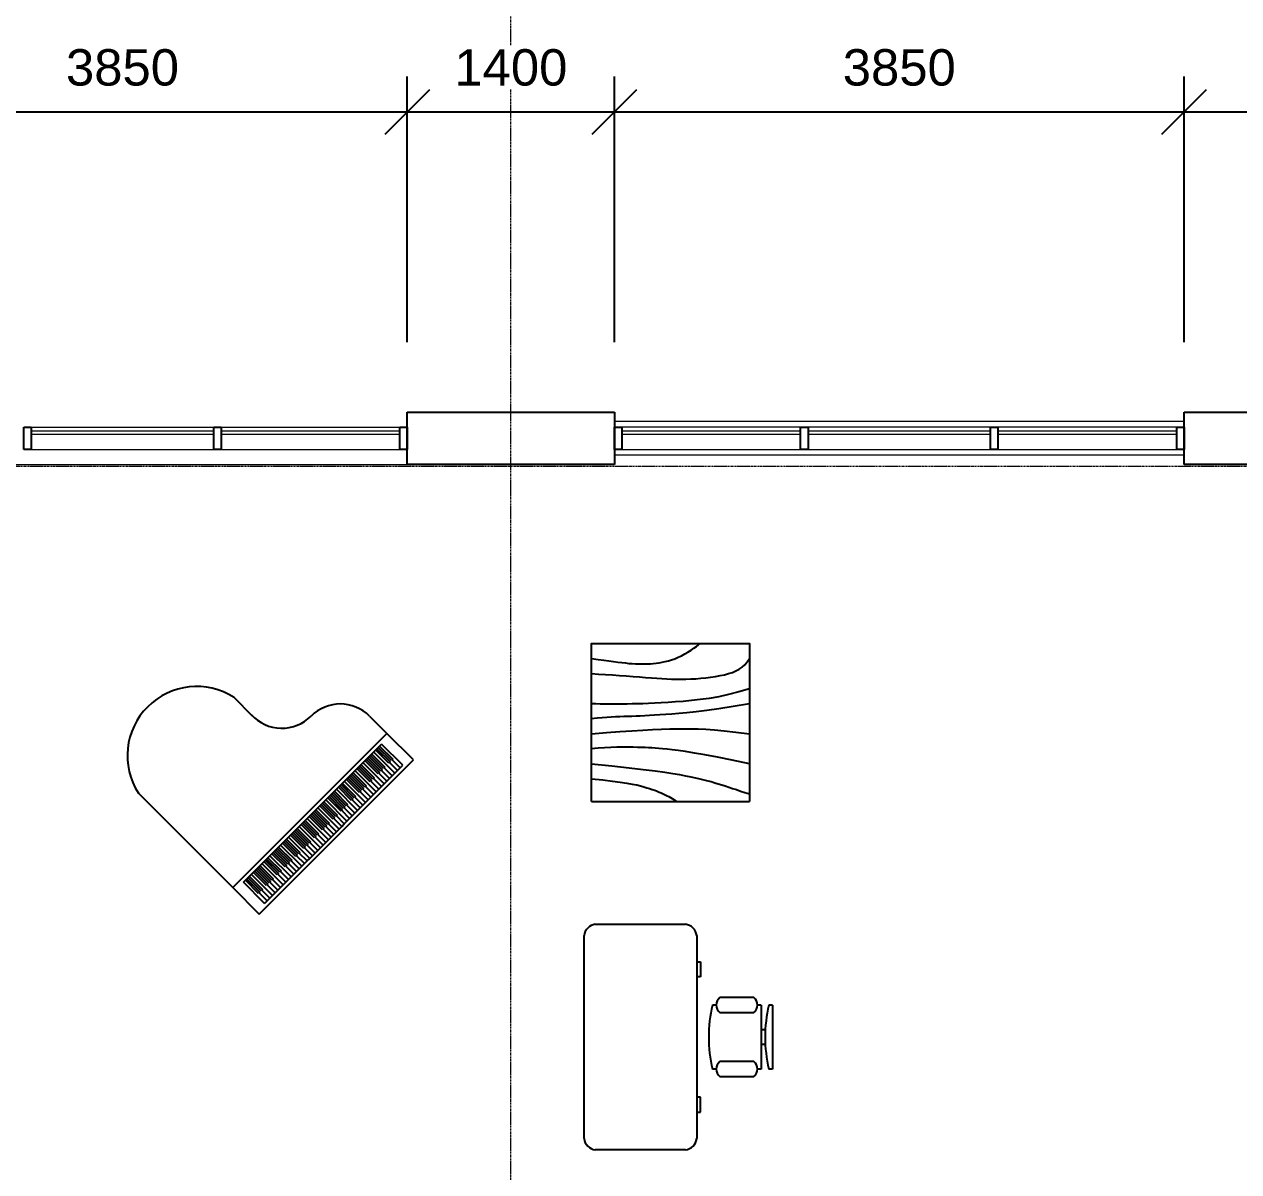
# Model space of a CAD drawing. Header units: millimetres. Extents: x -45493 to 8201, y -4031 to 23928.
# Drawn here: x -25311 to -17103, y 7448 to 15200 of the extents above; entities that cross this region are included whole.
import ezdxf

# ---------------------------------------------------------------- set-up
doc = ezdxf.new("R2010")
doc.units = ezdxf.units.MM
doc.linetypes.add('Grid Line', pattern=[22.225, 12.7, -3.175, 3.175, -3.175])
for name, color, linetype, lineweight in [('A-ANNO-DIMS', 10, 'Continuous', 9), ('A-GLAZ-CURT', 52, 'Continuous', 9), ('A-GLAZ-CWMG', 51, 'Continuous', 9), ('A-WALL', 113, 'Continuous', 9), ('S-GRID', 1, 'Continuous', 9)]:
    doc.layers.add(name, color=color, linetype=linetype, lineweight=lineweight)
doc.layers.add('I-FURN', color=40, linetype='Continuous')
doc.styles.add('Arial', font='Arial.ttf', dxfattribs={"height": 245.883234})
doc.dimstyles.new('Diagonal_-_2_5mm_Arial', dxfattribs={"dimscale": 304.8, "dimtxt": 250, "dimasz": 0.984252, "dimexe": 0.787402, "dimexo": 0.492126, "dimgap": 0.574147, "dimtad": 1, "dimdec": 0, "dimzin": 0, "dimdsep": 46, "dimtxsty": 'Arial', "dimblk1": 'OBLIQUE', "dimblk2": 'OBLIQUE', "dimsah": 1, "dimcen": 0.09, "dimdle": 0.787402, "dimazin": 0, "dimtfac": 1, "dimtdec": 4, "dimtix": 1, "dimtmove": 0, "dimatfit": 3, "dimfxl": 1, "dimtvp": 1, "dimtfill": 1, "dimtolj": 1, "dimtzin": 0, "dimarcsym": 2})

# ---------------------------------------------------------------- blocks, each defined once
blk = doc.blocks.new('System Panel - Glazed-220175-1st Floor Dimensioned Plan')
at = {"layer": 'A-GLAZ-CURT', "lineweight": 18}
for p, q in [((604.2, 49.5), (-604.2, 49.5)), ((-604.2, 49.5), (-604.2, 24.5)), ((-604.2, 24.5), (604.2, 24.5)), ((604.2, 24.5), (604.2, 49.5))]:
    blk.add_line(p, q, dxfattribs=at)
blk = doc.blocks.new('System Panel - Glazed-220176-1st Floor Dimensioned Plan')
at = {"layer": 'A-GLAZ-CURT', "lineweight": 18}
for p, q in [((616.7, 49.5), (-616.7, 49.5)), ((-616.7, 49.5), (-616.7, 24.5)), ((-616.7, 24.5), (616.7, 24.5)), ((616.7, 24.5), (616.7, 49.5))]:
    blk.add_line(p, q, dxfattribs=at)
blk = doc.blocks.new('Rectangular Mullion - 50 x 150mm-220167-1st Floor Dimensioned Plan')
at = {"layer": 'A-GLAZ-CWMG'}
for p, q in [((23910.8, 12478.1), (22702.4, 12478.1)), ((23910.8, 12328.1), (22702.4, 12328.1))]:
    blk.add_line(p, q, dxfattribs=at)
blk = doc.blocks.new('Rectangular Mullion - 50 x 150mm-220168-1st Floor Dimensioned Plan')
at = {"layer": 'A-GLAZ-CWMG'}
for p, q in [((25194.1, 12478.1), (23960.8, 12478.1)), ((25194.1, 12328.1), (23960.8, 12328.1))]:
    blk.add_line(p, q, dxfattribs=at)
blk = doc.blocks.new('Rectangular Mullion - 50 x 150mm-219428-1st Floor Dimensioned Plan')
at = {"layer": 'A-GLAZ-CWMG', "lineweight": 25}
for p, q in [((-25, 75), (25, 75)), ((-25, -75), (-25, 75)), ((25, 75), (25, -75)), ((25, -75), (-25, -75))]:
    blk.add_line(p, q, dxfattribs=at)
blk = doc.blocks.new('System Panel - Glazed-220173-1st Floor Dimensioned Plan')
at = {"layer": 'A-GLAZ-CURT', "lineweight": 18}
for p, q in [((604.2, 49.5), (-604.2, 49.5)), ((-604.2, 49.5), (-604.2, 24.5)), ((-604.2, 24.5), (604.2, 24.5)), ((604.2, 24.5), (604.2, 49.5))]:
    blk.add_line(p, q, dxfattribs=at)
blk = doc.blocks.new('System Panel - Glazed-220174-1st Floor Dimensioned Plan')
at = {"layer": 'A-GLAZ-CURT', "lineweight": 18}
for p, q in [((616.7, 49.5), (-616.7, 49.5)), ((-616.7, 49.5), (-616.7, 24.5)), ((-616.7, 24.5), (616.7, 24.5)), ((616.7, 24.5), (616.7, 49.5))]:
    blk.add_line(p, q, dxfattribs=at)
blk = doc.blocks.new('Rectangular Mullion - 50 x 150mm-219490-1st Floor Dimensioned Plan')
at = {"layer": 'A-GLAZ-CWMG', "lineweight": 25}
for p, q in [((-50, 75), (0, 75)), ((-50, -75), (-50, 75)), ((0, 75), (0, -75)), ((0, -75), (-50, -75))]:
    blk.add_line(p, q, dxfattribs=at)
blk = doc.blocks.new('Rectangular Mullion - 50 x 150mm-219488-1st Floor Dimensioned Plan')
at = {"layer": 'A-GLAZ-CWMG', "lineweight": 25}
for p, q in [((-25, 75), (25, 75)), ((-25, -75), (-25, 75)), ((25, 75), (25, -75)), ((25, -75), (-25, -75))]:
    blk.add_line(p, q, dxfattribs=at)
blk = doc.blocks.new('Rectangular Mullion - 50 x 150mm-220169-1st Floor Dimensioned Plan')
at = {"layer": 'A-GLAZ-CWMG'}
for p, q in [((17452.4, 12478.1), (18660.8, 12478.1)), ((18660.8, 12328.1), (17452.4, 12328.1))]:
    blk.add_line(p, q, dxfattribs=at)
blk = doc.blocks.new('Rectangular Mullion - 50 x 150mm-220170-1st Floor Dimensioned Plan')
at = {"layer": 'A-GLAZ-CWMG'}
for p, q in [((18710.8, 12478.1), (19944.1, 12478.1)), ((19944.1, 12328.1), (18710.8, 12328.1))]:
    blk.add_line(p, q, dxfattribs=at)
blk = doc.blocks.new('Rectangular Mullion - 50 x 150mm-219437-1st Floor Dimensioned Plan')
at = {"layer": 'A-GLAZ-CWMG', "lineweight": 25}
for p, q in [((0, 75), (-50, 75)), ((-50, 75), (-50, -75)), ((0, -75), (0, 75)), ((-50, -75), (0, -75))]:
    blk.add_line(p, q, dxfattribs=at)
blk = doc.blocks.new('Rectangular Mullion - 50 x 150mm-219493-1st Floor Dimensioned Plan')
at = {"layer": 'A-GLAZ-CWMG', "lineweight": 25}
for p, q in [((0, 75), (-50, 75)), ((-50, 75), (-50, -75)), ((0, -75), (0, 75)), ((-50, -75), (0, -75))]:
    blk.add_line(p, q, dxfattribs=at)
blk = doc.blocks.new('_Oblique')
at = {"color": 0, "linetype": 'ByBlock', "lineweight": -2}
blk.add_line((-0.5, -0.5), (0.5, 0.5), dxfattribs=at)
blk = doc.blocks.new('DIMBLOCK22-1st Floor Dimensioned Plan')
at = {"layer": 'A-ANNO-DIMS', "color": 0, "lineweight": -2, "transparency": 16777216}
for p, q in [((-17472.3, 13053.1), (-17472.3, 14846.6)), ((-15632.3, 12754), (-15632.3, 14846.6)), ((-15392.3, 14606.6), (-17712.3, 14606.6))]:
    blk.add_line(p, q, dxfattribs=at)
at = {"layer": 'Defpoints', "color": 0, "transparency": 16777216}
for p in [(-17472.3, 14606.6), (-17472.3, 12903.1), (-15632.3, 12604)]:
    blk.add_point(p, dxfattribs=at)
at = {"layer": 'A-ANNO-DIMS', "color": 0, "lineweight": -2, "transparency": 16777216, "xscale": 299.9999999999999, "yscale": 299.9999999999999, "zscale": 299.9999999999999, "rotation": 180}
blk.add_blockref('_Oblique', (-17472.3, 14606.6), dxfattribs=at)
at = {"layer": 'A-ANNO-DIMS', "color": 0, "lineweight": -2, "transparency": 16777216, "xscale": 299.9999999999999, "yscale": 299.9999999999999, "zscale": 299.9999999999999}
blk.add_blockref('_Oblique', (-15632.3, 14606.6), dxfattribs=at)
at = {"layer": 'A-ANNO-DIMS', "color": 0, "transparency": 16777216, "insert": (-16552.3, 14907.1), "char_height": 245.88, "width": 904.615, "attachment_point": 5, "style": 'Arial', "bg_fill": 3, "box_fill_scale": 1.1, "bg_fill_color": 256, "bg_fill_true_color": 13158600, "bg_fill_transparency": 0}
blk.add_mtext('\\A1;1840', dxfattribs=at)
blk = doc.blocks.new('DIMBLOCK23-1st Floor Dimensioned Plan')
at = {"layer": 'A-ANNO-DIMS', "color": 0, "lineweight": -2, "transparency": 16777216}
for p, q in [((-21322.3, 13053.1), (-21322.3, 14846.6)), ((-17472.3, 13053.1), (-17472.3, 14846.6)), ((-17232.3, 14606.6), (-21562.3, 14606.6))]:
    blk.add_line(p, q, dxfattribs=at)
at = {"layer": 'Defpoints', "color": 0, "transparency": 16777216}
for p in [(-21322.3, 14606.6), (-21322.3, 12903.1), (-17472.3, 12903.1)]:
    blk.add_point(p, dxfattribs=at)
at = {"layer": 'A-ANNO-DIMS', "color": 0, "lineweight": -2, "transparency": 16777216, "xscale": 299.9999999999999, "yscale": 299.9999999999999, "zscale": 299.9999999999999, "rotation": 180}
blk.add_blockref('_Oblique', (-21322.3, 14606.6), dxfattribs=at)
at = {"layer": 'A-ANNO-DIMS', "color": 0, "lineweight": -2, "transparency": 16777216, "xscale": 299.9999999999999, "yscale": 299.9999999999999, "zscale": 299.9999999999999}
blk.add_blockref('_Oblique', (-17472.3, 14606.6), dxfattribs=at)
at = {"layer": 'A-ANNO-DIMS', "color": 0, "transparency": 16777216, "insert": (-19397.3, 14907.2), "char_height": 245.88, "width": 904.615, "attachment_point": 5, "style": 'Arial', "bg_fill": 3, "box_fill_scale": 1.1, "bg_fill_color": 256, "bg_fill_true_color": 13158600, "bg_fill_transparency": 0}
blk.add_mtext('\\A1;3850', dxfattribs=at)
blk = doc.blocks.new('DIMBLOCK24-1st Floor Dimensioned Plan')
at = {"layer": 'A-ANNO-DIMS', "color": 0, "lineweight": -2, "transparency": 16777216}
for p, q in [((-22722.3, 13053.1), (-22722.3, 14846.6)), ((-21322.3, 13053.1), (-21322.3, 14846.6)), ((-21082.3, 14606.6), (-22962.3, 14606.6))]:
    blk.add_line(p, q, dxfattribs=at)
at = {"layer": 'Defpoints', "color": 0, "transparency": 16777216}
for p in [(-22722.3, 14606.6), (-22722.3, 12903.1), (-21322.3, 12903.1)]:
    blk.add_point(p, dxfattribs=at)
at = {"layer": 'A-ANNO-DIMS', "color": 0, "lineweight": -2, "transparency": 16777216, "xscale": 299.9999999999999, "yscale": 299.9999999999999, "zscale": 299.9999999999999, "rotation": 180}
blk.add_blockref('_Oblique', (-22722.3, 14606.6), dxfattribs=at)
at = {"layer": 'A-ANNO-DIMS', "color": 0, "lineweight": -2, "transparency": 16777216, "xscale": 299.9999999999999, "yscale": 299.9999999999999, "zscale": 299.9999999999999}
blk.add_blockref('_Oblique', (-21322.3, 14606.6), dxfattribs=at)
at = {"layer": 'A-ANNO-DIMS', "color": 0, "transparency": 16777216, "insert": (-22022.3, 14907.1), "char_height": 245.88, "width": 904.615, "attachment_point": 5, "style": 'Arial', "bg_fill": 3, "box_fill_scale": 1.1, "bg_fill_color": 256, "bg_fill_true_color": 13158600, "bg_fill_transparency": 0}
blk.add_mtext('\\A1;1400', dxfattribs=at)
blk = doc.blocks.new('DIMBLOCK25-1st Floor Dimensioned Plan')
at = {"layer": 'A-ANNO-DIMS', "color": 0, "lineweight": -2, "transparency": 16777216}
for p, q in [((-26572.3, 13053.1), (-26572.3, 14846.6)), ((-22722.3, 13053.1), (-22722.3, 14846.6)), ((-22482.3, 14606.6), (-26812.3, 14606.6))]:
    blk.add_line(p, q, dxfattribs=at)
at = {"layer": 'Defpoints', "color": 0, "transparency": 16777216}
for p in [(-26572.3, 14606.6), (-26572.3, 12903.1), (-22722.3, 12903.1)]:
    blk.add_point(p, dxfattribs=at)
at = {"layer": 'A-ANNO-DIMS', "color": 0, "lineweight": -2, "transparency": 16777216, "xscale": 299.9999999999999, "yscale": 299.9999999999999, "zscale": 299.9999999999999, "rotation": 180}
blk.add_blockref('_Oblique', (-26572.3, 14606.6), dxfattribs=at)
at = {"layer": 'A-ANNO-DIMS', "color": 0, "lineweight": -2, "transparency": 16777216, "xscale": 299.9999999999999, "yscale": 299.9999999999999, "zscale": 299.9999999999999}
blk.add_blockref('_Oblique', (-22722.3, 14606.6), dxfattribs=at)
at = {"layer": 'A-ANNO-DIMS', "color": 0, "transparency": 16777216, "insert": (-24647.3, 14907.2), "char_height": 245.88, "width": 904.615, "attachment_point": 5, "style": 'Arial', "bg_fill": 3, "box_fill_scale": 1.1, "bg_fill_color": 256, "bg_fill_true_color": 13158600, "bg_fill_transparency": 0}
blk.add_mtext('\\A1;3850', dxfattribs=at)
blk = doc.blocks.new('Table - Square Woodgrain 42 x 42 in.')
at = {"linetype": 'Continuous'}
blk.add_line((0, -42), (42, -42), dxfattribs=at)
for points in [[(0, -4), (1.704, -4.2172), (3.2358, -4.4188), (4.615, -4.604), (5.8615, -4.7721), (6.9951, -4.9224), (8.0357, -5.0541), (9.0031, -5.1667), (9.9171, -5.2594), (10.7951, -5.3316), (11.6445, -5.3836), (12.4702, -5.4157), (13.277, -5.4283), (14.0698, -5.4217), (14.8535, -5.3964), (15.6331, -5.3526), (16.4133, -5.2908), (17.1986, -5.2103), (17.9913, -5.1062), (18.793, -4.9727), (19.6056, -4.8038), (20.4307, -4.5937), (21.2701, -4.3365), (22.1256, -4.0262), (22.9989, -3.6571), (23.888, -3.2272), (24.7756, -2.7516), (25.6408, -2.2491), (26.4624, -1.7387), (27.2195, -1.2395), (27.891, -0.7703), (28.456, -0.3501), (28.8934, 0.002)], [(0, -42), (0, 0), (42, 0), (42, -42)], [(0, -8), (1.8203, -8.1001), (3.6741, -8.2149), (5.5411, -8.3408), (7.4011, -8.4741), (9.2339, -8.6112), (11.0193, -8.7484), (12.7371, -8.8821), (14.3671, -9.0086), (15.8954, -9.1246), (17.3337, -9.2278), (18.6997, -9.3159), (20.0116, -9.387), (21.2871, -9.4389), (22.5442, -9.4696), (23.8008, -9.477), (25.0749, -9.459), (26.3791, -9.4137), (27.7049, -9.3403), (29.0383, -9.2382), (30.3655, -9.1068), (31.6728, -8.9455), (32.9461, -8.7535), (34.1717, -8.5304), (35.3358, -8.2756), (36.4268, -7.9863), (37.443, -7.6521), (38.3849, -7.2603), (39.253, -6.7986), (40.048, -6.2542), (40.7705, -5.6147), (41.421, -4.8674), (42, -4)], [(42, -12), (39.1784, -12.8621), (36.4519, -13.5654), (33.8246, -14.1294), (31.3004, -14.5731), (28.8832, -14.9161), (26.577, -15.1775), (24.3858, -15.3768), (22.3136, -15.5332), (20.3622, -15.6632), (18.5254, -15.7718), (16.7947, -15.8612), (15.1618, -15.9338), (13.6183, -15.9916), (12.1558, -16.0369), (10.7659, -16.0718), (9.4403, -16.0987), (8.1703, -16.1191), (6.9461, -16.1325), (5.7577, -16.1377), (4.595, -16.1335), (3.4479, -16.1188), (2.3064, -16.0924), (1.1604, -16.0532), (0, -16)], [(42, -16), (37.6529, -16.7365), (33.8802, -17.329), (30.6179, -17.7961), (27.8015, -18.1561), (25.3668, -18.4275), (23.2497, -18.6288), (21.3859, -18.7785), (19.7111, -18.8949), (18.1693, -18.9939), (16.7375, -19.0795), (15.401, -19.1534), (14.1449, -19.217), (12.9544, -19.2717), (11.8148, -19.3191), (10.7113, -19.3606), (9.6291, -19.3976), (8.5534, -19.4323), (7.47, -19.4689), (6.3643, -19.5122), (5.222, -19.5672), (4.0288, -19.6386), (2.7703, -19.7313), (1.4321, -19.8501), (0, -20)], [(0, -24), (3.9243, -23.6805), (7.4766, -23.4138), (10.6891, -23.1954), (13.5943, -23.0205), (16.2247, -22.8847), (18.6125, -22.7832), (20.7903, -22.7116), (22.7903, -22.6651), (24.6563, -22.642), (26.4764, -22.6507), (28.35, -22.7024), (30.3766, -22.8084), (32.6555, -22.98), (35.2861, -23.2283), (38.3678, -23.5645), (42, -24)], [(42, -32), (37.392, -31.017), (33.4585, -30.2231), (30.1291, -29.5949), (27.3334, -29.109), (25.0009, -28.742), (23.0612, -28.4707), (21.4439, -28.2716), (20.0786, -28.1215), (18.8998, -28.0002), (17.8609, -27.9014), (16.9206, -27.8219), (16.0371, -27.7588), (15.1691, -27.709), (14.2748, -27.6693), (13.3128, -27.6368), (12.2415, -27.6083), (11.0295, -27.5824), (9.6867, -27.5643), (8.233, -27.5608), (6.6884, -27.5787), (5.0728, -27.6248), (3.4062, -27.7058), (1.7086, -27.8286), (0, -28)], [(0, -32), (5.4026, -32.5358), (9.9494, -33.019), (13.7424, -33.4553), (16.8834, -33.8505), (19.4743, -34.2106), (21.6171, -34.5413), (23.4136, -34.8486), (24.9657, -35.1382), (26.3614, -35.4156), (27.6332, -35.6841), (28.7995, -35.9467), (29.8788, -36.2064), (30.8897, -36.4661), (31.8507, -36.7288), (32.7802, -36.9973), (33.6968, -37.2747), (34.6175, -37.5635), (35.5531, -37.8651), (36.5128, -38.1805), (37.506, -38.5108), (38.5421, -38.8568), (39.6302, -39.2197), (40.7797, -39.6004), (42, -40)], [(0, -36), (3.0098, -36.2857), (5.5354, -36.5643), (7.6368, -36.8359), (9.374, -37.1009), (10.807, -37.3597), (11.9957, -37.6126), (13.0002, -37.8599), (13.8804, -38.102), (14.6874, -38.3393), (15.4365, -38.5729), (16.1338, -38.8041), (16.7858, -39.0341), (17.3987, -39.264), (17.9787, -39.4952), (18.5322, -39.7288), (19.0655, -39.9662), (19.5832, -40.2081), (20.0842, -40.4544), (20.5657, -40.7046), (21.0249, -40.9581), (21.459, -41.2144), (21.8653, -41.4731), (22.2409, -41.7335), (22.5831, -41.9951)]]:
    blk.add_lwpolyline(points, dxfattribs=at)
blk = doc.blocks.new('Piano - Baby Grand')
at = {"linetype": 'Continuous'}
for p, q in [((-29, 8.250005), (-29, -27.249995)), ((7, 1.250005), (7, 8.250005)), ((29, -20.749995), (29, -27.249995)), ((-29, -27.249995), (-29, -37.249995)), ((29, -27.249995), (-29, -27.249995)), ((-26, -36.249995), (-26, -28.249995)), ((-26, -28.249995), (26, -28.249995)), ((-25.25, -33.249995), (-25.25, -28.249995)), ((-24.75, -28.249995), (-24.75, -33.249995)), ((-24.25, -33.249995), (-24.25, -28.249995)), ((-23.75, -28.249995), (-23.75, -33.249995)), ((-23, -36.249995), (-23, -28.249995)), ((-22.25, -33.249995), (-22.25, -28.249995)), ((-21.75, -28.249995), (-21.75, -33.249995)), ((-21.25, -33.249995), (-21.25, -28.249995)), ((-20.75, -28.249995), (-20.75, -33.249995)), ((-20.25, -33.249995), (-20.25, -28.249995)), ((-19.75, -28.249995), (-19.75, -33.249995)), ((-19, -36.249995), (-19, -28.249995)), ((-18.25, -33.249995), (-18.25, -28.249995)), ((-17.75, -28.249995), (-17.75, -33.249995)), ((-17.25, -33.249995), (-17.25, -28.249995)), ((-16.75, -28.249995), (-16.75, -33.249995)), ((-16, -36.249995), (-16, -28.249995)), ((-15.25, -33.249995), (-15.25, -28.249995)), ((-14.75, -28.249995), (-14.75, -33.249995)), ((-14.25, -33.249995), (-14.25, -28.249995)), ((-13.75, -28.249995), (-13.75, -33.249995)), ((-13.25, -33.249995), (-13.25, -28.249995)), ((-12.75, -28.249995), (-12.75, -33.249995)), ((-12, -36.249995), (-12, -28.249995)), ((-11.25, -33.249995), (-11.25, -28.249995)), ((-10.75, -28.249995), (-10.75, -33.249995)), ((-10.25, -33.249995), (-10.25, -28.249995)), ((-9.75, -28.249995), (-9.75, -33.249995)), ((-9, -36.249995), (-9, -28.249995)), ((-8.25, -33.249995), (-8.25, -28.249995)), ((-7.75, -28.249995), (-7.75, -33.249995)), ((-7.25, -33.249995), (-7.25, -28.249995)), ((-6.75, -28.249995), (-6.75, -33.249995)), ((-6.25, -33.249995), (-6.25, -28.249995)), ((-5.75, -28.249995), (-5.75, -33.249995)), ((-5, -36.249995), (-5, -28.249995)), ((-4.25, -33.249995), (-4.25, -28.249995)), ((-3.75, -28.249995), (-3.75, -33.249995)), ((-3.25, -33.249995), (-3.25, -28.249995)), ((-2.75, -28.249995), (-2.75, -33.249995)), ((-2, -36.249995), (-2, -28.249995)), ((-1.25, -33.249995), (-1.25, -28.249995)), ((-0.75, -28.249995), (-0.75, -33.249995)), ((-0.25, -33.249995), (-0.25, -28.249995)), ((0.25, -28.249995), (0.25, -33.249995)), ((0.75, -33.249995), (0.75, -28.249995)), ((1.25, -28.249995), (1.25, -33.249995)), ((2, -36.249995), (2, -28.249995)), ((2.75, -33.249995), (2.75, -28.249995)), ((3.25, -28.249995), (3.25, -33.249995)), ((3.75, -33.249995), (3.75, -28.249995)), ((4.25, -28.249995), (4.25, -33.249995)), ((5, -36.249995), (5, -28.249995)), ((5.75, -33.249995), (5.75, -28.249995)), ((6.25, -28.249995), (6.25, -33.249995)), ((6.75, -33.249995), (6.75, -28.249995)), ((7.25, -28.249995), (7.25, -33.249995)), ((7.75, -33.249995), (7.75, -28.249995)), ((8.25, -28.249995), (8.25, -33.249995)), ((9, -36.249995), (9, -28.249995)), ((9.75, -33.249995), (9.75, -28.249995)), ((10.25, -28.249995), (10.25, -33.249995)), ((10.75, -33.249995), (10.75, -28.249995)), ((11.25, -28.249995), (11.25, -33.249995)), ((12, -36.249995), (12, -28.249995)), ((12.75, -33.249995), (12.75, -28.249995)), ((13.25, -28.249995), (13.25, -33.249995)), ((13.75, -33.249995), (13.75, -28.249995)), ((14.25, -28.249995), (14.25, -33.249995)), ((14.75, -33.249995), (14.75, -28.249995)), ((15.25, -28.249995), (15.25, -33.249995)), ((16, -36.249995), (16, -28.249995)), ((16.75, -33.249995), (16.75, -28.249995)), ((17.25, -28.249995), (17.25, -33.249995)), ((17.75, -33.249995), (17.75, -28.249995)), ((18.25, -28.249995), (18.25, -33.249995)), ((19, -36.249995), (19, -28.249995)), ((19.75, -33.249995), (19.75, -28.249995)), ((20.25, -28.249995), (20.25, -33.249995)), ((20.75, -33.249995), (20.75, -28.249995)), ((21.25, -28.249995), (21.25, -33.249995)), ((21.75, -33.249995), (21.75, -28.249995)), ((22.25, -28.249995), (22.25, -33.249995)), ((23, -36.249995), (23, -28.249995)), ((23.75, -33.249995), (23.75, -28.249995)), ((24.25, -28.249995), (24.25, -33.249995)), ((24.75, -33.249995), (24.75, -28.249995)), ((25.25, -28.249995), (25.25, -33.249995)), ((26, -36.249995), (26, -28.249995)), ((29, -37.249995), (29, -27.249995)), ((-25, -33.249995), (-25.25, -33.249995)), ((-24.75, -33.249995), (-25, -33.249995)), ((-25, -36.249995), (-25, -33.249995)), ((-24, -33.249995), (-24.25, -33.249995)), ((-23.75, -33.249995), (-24, -33.249995)), ((-24, -36.249995), (-24, -33.249995)), ((-22, -33.249995), (-22.25, -33.249995)), ((-21.75, -33.249995), (-22, -33.249995)), ((-22, -36.249995), (-22, -33.249995)), ((-21, -33.249995), (-21.25, -33.249995)), ((-20.75, -33.249995), (-21, -33.249995)), ((-21, -36.249995), (-21, -33.249995)), ((-20, -33.249995), (-20.25, -33.249995)), ((-19.75, -33.249995), (-20, -33.249995)), ((-20, -36.249995), (-20, -33.249995)), ((-18, -33.249995), (-18.25, -33.249995)), ((-17.75, -33.249995), (-18, -33.249995)), ((-18, -36.249995), (-18, -33.249995)), ((-17, -33.249995), (-17.25, -33.249995)), ((-16.75, -33.249995), (-17, -33.249995)), ((-17, -36.249995), (-17, -33.249995)), ((-15, -33.249995), (-15.25, -33.249995)), ((-14.75, -33.249995), (-15, -33.249995)), ((-15, -36.249995), (-15, -33.249995)), ((-14, -33.249995), (-14.25, -33.249995)), ((-13.75, -33.249995), (-14, -33.249995)), ((-14, -36.249995), (-14, -33.249995)), ((-13, -33.249995), (-13.25, -33.249995)), ((-12.75, -33.249995), (-13, -33.249995)), ((-13, -36.249995), (-13, -33.249995)), ((-11, -33.249995), (-11.25, -33.249995)), ((-10.75, -33.249995), (-11, -33.249995)), ((-11, -36.249995), (-11, -33.249995)), ((-10, -33.249995), (-10.25, -33.249995)), ((-9.75, -33.249995), (-10, -33.249995)), ((-10, -36.249995), (-10, -33.249995)), ((-8, -33.249995), (-8.25, -33.249995)), ((-7.75, -33.249995), (-8, -33.249995)), ((-8, -36.249995), (-8, -33.249995)), ((-7, -33.249995), (-7.25, -33.249995)), ((-6.75, -33.249995), (-7, -33.249995)), ((-7, -36.249995), (-7, -33.249995)), ((-6, -33.249995), (-6.25, -33.249995)), ((-5.75, -33.249995), (-6, -33.249995)), ((-6, -36.249995), (-6, -33.249995)), ((-4, -33.249995), (-4.25, -33.249995)), ((-3.75, -33.249995), (-4, -33.249995)), ((-4, -36.249995), (-4, -33.249995)), ((-3, -33.249995), (-3.25, -33.249995)), ((-2.75, -33.249995), (-3, -33.249995)), ((-3, -36.249995), (-3, -33.249995)), ((-1, -33.249995), (-1.25, -33.249995)), ((-0.75, -33.249995), (-1, -33.249995)), ((-1, -36.249995), (-1, -33.249995)), ((0, -33.249995), (-0.25, -33.249995)), ((0.25, -33.249995), (0, -33.249995)), ((0, -36.249995), (0, -33.249995)), ((1, -33.249995), (0.75, -33.249995)), ((1.25, -33.249995), (1, -33.249995)), ((1, -36.249995), (1, -33.249995)), ((3, -33.249995), (2.75, -33.249995)), ((3.25, -33.249995), (3, -33.249995)), ((3, -36.249995), (3, -33.249995)), ((4, -33.249995), (3.75, -33.249995)), ((4.25, -33.249995), (4, -33.249995)), ((4, -36.249995), (4, -33.249995)), ((6, -33.249995), (5.75, -33.249995)), ((6.25, -33.249995), (6, -33.249995)), ((6, -36.249995), (6, -33.249995)), ((7, -33.249995), (6.75, -33.249995)), ((7.25, -33.249995), (7, -33.249995)), ((7, -36.249995), (7, -33.249995)), ((8, -33.249995), (7.75, -33.249995)), ((8.25, -33.249995), (8, -33.249995)), ((8, -36.249995), (8, -33.249995)), ((10, -33.249995), (9.75, -33.249995)), ((10.25, -33.249995), (10, -33.249995)), ((10, -36.249995), (10, -33.249995)), ((11, -33.249995), (10.75, -33.249995)), ((11.25, -33.249995), (11, -33.249995)), ((11, -36.249995), (11, -33.249995)), ((13, -33.249995), (12.75, -33.249995)), ((13.25, -33.249995), (13, -33.249995)), ((13, -36.249995), (13, -33.249995)), ((14, -33.249995), (13.75, -33.249995)), ((14.25, -33.249995), (14, -33.249995)), ((14, -36.249995), (14, -33.249995)), ((15, -33.249995), (14.75, -33.249995)), ((15.25, -33.249995), (15, -33.249995)), ((15, -36.249995), (15, -33.249995)), ((17, -33.249995), (16.75, -33.249995)), ((17.25, -33.249995), (17, -33.249995)), ((17, -36.249995), (17, -33.249995)), ((18, -33.249995), (17.75, -33.249995)), ((18.25, -33.249995), (18, -33.249995)), ((18, -36.249995), (18, -33.249995)), ((20, -33.249995), (19.75, -33.249995)), ((20.25, -33.249995), (20, -33.249995)), ((20, -36.249995), (20, -33.249995)), ((21, -33.249995), (20.75, -33.249995)), ((21.25, -33.249995), (21, -33.249995)), ((21, -36.249995), (21, -33.249995)), ((22, -33.249995), (21.75, -33.249995)), ((22.25, -33.249995), (22, -33.249995)), ((22, -36.249995), (22, -33.249995)), ((24, -33.249995), (23.75, -33.249995)), ((24.25, -33.249995), (24, -33.249995)), ((24, -36.249995), (24, -33.249995)), ((25, -33.249995), (24.75, -33.249995)), ((25.25, -33.249995), (25, -33.249995)), ((25, -36.249995), (25, -33.249995)), ((-29, -37.249995), (29, -37.249995)), ((-26, -36.249995), (-25, -36.249995)), ((-25, -36.249995), (-24, -36.249995)), ((-24, -36.249995), (-23, -36.249995)), ((-23, -36.249995), (-22, -36.249995)), ((-22, -36.249995), (-21, -36.249995)), ((-21, -36.249995), (-20, -36.249995)), ((-20, -36.249995), (-19, -36.249995)), ((-19, -36.249995), (-18, -36.249995)), ((-18, -36.249995), (-17, -36.249995)), ((-17, -36.249995), (-16, -36.249995)), ((-16, -36.249995), (-15, -36.249995)), ((-15, -36.249995), (-14, -36.249995)), ((-14, -36.249995), (-13, -36.249995)), ((-13, -36.249995), (-12, -36.249995)), ((-12, -36.249995), (-11, -36.249995)), ((-11, -36.249995), (-10, -36.249995)), ((-10, -36.249995), (-9, -36.249995)), ((-9, -36.249995), (-8, -36.249995)), ((-8, -36.249995), (-7, -36.249995)), ((-7, -36.249995), (-6, -36.249995)), ((-6, -36.249995), (-5, -36.249995)), ((-5, -36.249995), (-4, -36.249995)), ((-4, -36.249995), (-3, -36.249995)), ((-3, -36.249995), (-2, -36.249995)), ((-2, -36.249995), (-1, -36.249995)), ((-1, -36.249995), (0, -36.249995)), ((0, -36.249995), (1, -36.249995)), ((1, -36.249995), (2, -36.249995)), ((2, -36.249995), (3, -36.249995)), ((3, -36.249995), (4, -36.249995)), ((4, -36.249995), (5, -36.249995)), ((5, -36.249995), (6, -36.249995)), ((6, -36.249995), (7, -36.249995)), ((7, -36.249995), (8, -36.249995)), ((8, -36.249995), (9, -36.249995)), ((9, -36.249995), (10, -36.249995)), ((10, -36.249995), (11, -36.249995)), ((11, -36.249995), (12, -36.249995)), ((12, -36.249995), (13, -36.249995)), ((13, -36.249995), (14, -36.249995)), ((14, -36.249995), (15, -36.249995)), ((15, -36.249995), (16, -36.249995)), ((16, -36.249995), (17, -36.249995)), ((17, -36.249995), (18, -36.249995)), ((18, -36.249995), (19, -36.249995)), ((19, -36.249995), (20, -36.249995)), ((20, -36.249995), (21, -36.249995)), ((21, -36.249995), (22, -36.249995)), ((22, -36.249995), (23, -36.249995)), ((23, -36.249995), (24, -36.249995)), ((24, -36.249995), (25, -36.249995)), ((25, -36.249995), (26, -36.249995))]:
    blk.add_line(p, q, dxfattribs=at)
for centre, radius, start, end in [((-11, 4.327585), 18.42241, 12.29325, 167.7067), ((18, 1.250005), 11, 177.3974, 270), ((18, -20.749995), 11, 0, 90)]:
    blk.add_arc(centre, radius, start, end, dxfattribs=at)
blk = doc.blocks.new('Chair - Desk')
at = {"linetype": 'Continuous'}
for p, q in [((-8.5, 0), (-8.5, -1)), ((-8.5, 0), (8.5, 0)), ((8.5, 0), (8.5, -1)), ((-8.5, -3), (-8.5, -4)), ((-8.5, -3), (8.5, -3)), ((-2, -3), (-2, -1.9355)), ((2, -1.9576), (2, -3)), ((8.5, -3), (8.5, -4)), ((-10.5, -5), (-10.5, -14)), ((-6.5, -14), (-6.5, -5)), ((6.5, -5), (6.5, -14)), ((10.5, -14), (10.5, -5)), ((-8.5, -15), (-8.5, -16)), ((8.5, -15), (8.5, -16))]:
    blk.add_line(p, q, dxfattribs=at)
for centre, radius, start, end in [((0, 34.625), 36.625, 256.5803, 283.4197), ((-8.5, -6.5), 2.5, 36.8699, 143.1301), ((8.5, -6.5), 2.5, 36.8699, 143.1301), ((-8.5, -12.5), 2.5, 216.8699, 323.1301), ((0, 19.625), 36.625, 256.5803, 283.4197), ((8.5, -12.5), 2.5, 216.8699, 323.1301)]:
    blk.add_arc(centre, radius, start, end, dxfattribs=at)
blk = doc.blocks.new('Desk - 30 x 60 in.')
at = {"linetype": 'Continuous'}
for p, q in [((-26.999995, 0), (26.999995, 0)), ((-29.999995, -27), (-29.999995, -3)), ((29.999995, -3), (29.999995, -27)), ((26.999995, -30), (-26.999995, -30)), ((-20.000005, -30), (-20.000005, -31)), ((-20.000005, -31), (-16.000005, -31)), ((-16.000005, -31), (-16.000005, -30)), ((15.999995, -31), (15.999995, -30)), ((19.999995, -31), (15.999995, -31)), ((19.999995, -30), (19.999995, -31))]:
    blk.add_line(p, q, dxfattribs=at)
for centre, start, end in [((-26.499995, -3.5), 98.1301, 171.8699), ((26.499995, -3.5), 8.130102, 81.8699), ((-26.499995, -26.5), 188.1301, 261.8699), ((26.499995, -26.5), 278.1301, 351.8699)]:
    blk.add_arc(centre, 3.535534, start, end, dxfattribs=at)

msp = doc.modelspace()

# ---------------------------------------------------------------- linework, layer by layer
at = {"layer": 'A-WALL', "lineweight": 25}
for p, q in [((-22722.3, 12226.9), (-22722.3, 12579.3)), ((-22722.3, 12579.3), (-21322.3, 12579.3)), ((-21322.3, 12579.3), (-21322.3, 12226.9)), ((-17472.3, 12226.9), (-17472.3, 12579.3)), ((-17472.3, 12579.3), (-15632.3, 12579.3)), ((-21322.3, 12226.9), (-22722.3, 12226.9)), ((-16922.3, 12226.9), (-17472.3, 12226.9))]:
    msp.add_line(p, q, dxfattribs=at)
at = {"layer": 'A-WALL'}
for p, q in [((-17472.3, 12515.6), (-21322.3, 12515.6)), ((-21322.3, 12290.6), (-17472.3, 12290.6)), ((-26572.3, 12226.9), (-22722.3, 12226.9))]:
    msp.add_line(p, q, dxfattribs=at)
at = {"layer": 'S-GRID', "linetype": 'Grid Line'}
for p, q in [((-22022.3, -4031.1), (-22022.3, 19281.6)), ((-45492.8, 12214.2), (6901.3, 12214.2))]:
    msp.add_line(p, q, dxfattribs=at)

# ---------------------------------------------------------------- block references
at = {"layer": 'A-GLAZ-CURT', "xscale": -1}
for name, p in [('System Panel - Glazed-220176-1st Floor Dimensioned Plan', (-24647.3, 12403.1)), ('System Panel - Glazed-220175-1st Floor Dimensioned Plan', (-23376.4, 12403.1)), ('System Panel - Glazed-220173-1st Floor Dimensioned Plan', (-20668.1, 12403.1)), ('System Panel - Glazed-220174-1st Floor Dimensioned Plan', (-19397.3, 12403.1)), ('System Panel - Glazed-220173-1st Floor Dimensioned Plan', (-18126.4, 12403.1))]:
    msp.add_blockref(name, p, dxfattribs=at)
at = {"layer": 'A-GLAZ-CWMG', "extrusion": (0, 0, -1), "xscale": -1, "rotation": 180}
for name, p in [('Rectangular Mullion - 50 x 150mm-219428-1st Floor Dimensioned Plan', (25288.9, 12403.1)), ('Rectangular Mullion - 50 x 150mm-219428-1st Floor Dimensioned Plan', (24005.6, 12403.1)), ('Rectangular Mullion - 50 x 150mm-219490-1st Floor Dimensioned Plan', (21322.3, 12403.1)), ('Rectangular Mullion - 50 x 150mm-219488-1st Floor Dimensioned Plan', (20038.9, 12403.1)), ('Rectangular Mullion - 50 x 150mm-219488-1st Floor Dimensioned Plan', (18755.6, 12403.1))]:
    msp.add_blockref(name, p, dxfattribs=at)
at = {"layer": 'A-GLAZ-CWMG', "xscale": -1}
for name, p in [('Rectangular Mullion - 50 x 150mm-220168-1st Floor Dimensioned Plan', (-69.8, 0)), ('Rectangular Mullion - 50 x 150mm-220167-1st Floor Dimensioned Plan', (-69.8, 0)), ('Rectangular Mullion - 50 x 150mm-220169-1st Floor Dimensioned Plan', (-2611.5, 0)), ('Rectangular Mullion - 50 x 150mm-220170-1st Floor Dimensioned Plan', (-69.8, 0)), ('Rectangular Mullion - 50 x 150mm-220169-1st Floor Dimensioned Plan', (-69.8, 0))]:
    msp.add_blockref(name, p, dxfattribs=at)
at = {"layer": 'A-GLAZ-CWMG', "xscale": -1, "rotation": 180}
for name, p in [('Rectangular Mullion - 50 x 150mm-219437-1st Floor Dimensioned Plan', (-22722.3, 12403.1)), ('Rectangular Mullion - 50 x 150mm-219493-1st Floor Dimensioned Plan', (-17472.3, 12403.1))]:
    msp.add_blockref(name, p, dxfattribs=at)
at = {"layer": 'I-FURN', "xscale": 25.4, "yscale": 25.4, "zscale": 25.4}
for name, p, rotation in [('Piano - Baby Grand', (-23870.9, 10378.1), 44.99999999999999), ('Desk - 30 x 60 in.', (-21528, 8358), 90), ('Chair - Desk', (-20253.4, 8358), 270)]:
    msp.add_blockref(name, p, dxfattribs=dict(at, rotation=rotation))
msp.add_blockref('Table - Square Woodgrain 42 x 42 in.', (-21476.6, 11016.3), dxfattribs=at)

# ---------------------------------------------------------------- next in the draw order: dimensions: what is measured, and where the dimension line sits
at = {"layer": 'A-ANNO-DIMS'}
dim = msp.add_linear_dim(base=(-17472.3, 14606.6), p1=(-15632.3, 12604), p2=(-17472.3, 12903.1), angle=180, dimstyle='Diagonal_-_2_5mm_Arial', override={"dimpost": '<>', "dimfxl": 1864.149493}, dxfattribs=at)
dim.commit()
dim.dimension.update_dxf_attribs({"geometry": 'DIMBLOCK22-1st Floor Dimensioned Plan', "text_midpoint": (-16552.3, 14907.1)})

# ---------------------------------------------------------------- next in the draw order: dimensions: what is measured, and where the dimension line sits
dim = msp.add_linear_dim(base=(-21322.3, 14606.6), p1=(-17472.3, 12903.1), p2=(-21322.3, 12903.1), angle=180, dimstyle='Diagonal_-_2_5mm_Arial', override={"dimpost": '<>', "dimfxl": 3850}, dxfattribs=at)
dim.commit()
dim.dimension.update_dxf_attribs({"geometry": 'DIMBLOCK23-1st Floor Dimensioned Plan', "text_midpoint": (-19397.3, 14907.2)})

# ---------------------------------------------------------------- next in the draw order: dimensions: what is measured, and where the dimension line sits
dim = msp.add_linear_dim(base=(-22722.3, 14606.6), p1=(-21322.3, 12903.1), p2=(-22722.3, 12903.1), angle=180, dimstyle='Diagonal_-_2_5mm_Arial', override={"dimpost": '<>', "dimfxl": 1400}, dxfattribs=at)
dim.commit()
dim.dimension.update_dxf_attribs({"geometry": 'DIMBLOCK24-1st Floor Dimensioned Plan', "text_midpoint": (-22022.3, 14907.1)})

# ---------------------------------------------------------------- next in the draw order: dimensions: what is measured, and where the dimension line sits
dim = msp.add_linear_dim(base=(-26572.3, 14606.6), p1=(-22722.3, 12903.1), p2=(-26572.3, 12903.1), angle=180, dimstyle='Diagonal_-_2_5mm_Arial', override={"dimpost": '<>', "dimfxl": 3850}, dxfattribs=at)
dim.commit()
dim.dimension.update_dxf_attribs({"geometry": 'DIMBLOCK25-1st Floor Dimensioned Plan', "text_midpoint": (-24647.3, 14907.2)})

doc.saveas('drawing.dxf')
